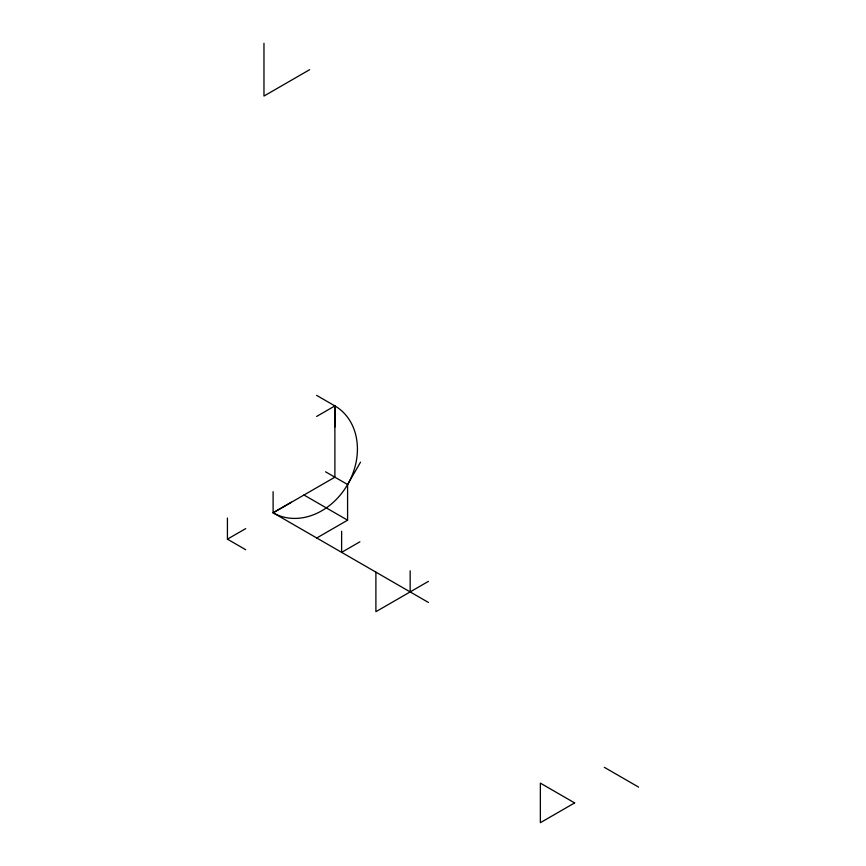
<?xml version="1.0" encoding="UTF-8"?>
<svg xmlns="http://www.w3.org/2000/svg" width="866" height="866" viewBox="0 0 866 866"><rect width="100%" height="100%" fill="white"/><g stroke="black" fill="none" stroke-linecap="round" stroke-linejoin="round"><path stroke-width="1.3" d="M334.871 427.003L334.893 405.916L316.61 395.361M316.75 537.981L347.591 520.185L347.591 484.57L360.537 462.152M309.649 69.681L263.968 96.05L263.968 43.3M316.599 416.459L334.893 405.916A61.713 50.39 -60 0 1 347.591 484.559A61.713 50.39 -60 0 1 273.115 512.78L273.104 491.682M227.422 518.063L227.422 539.161L245.695 528.617M428.432 602.465L273.104 512.791L291.377 502.237M273.104 512.791L334.893 477.188L334.893 405.916M359.91 541.802L341.626 552.346L341.626 531.248M428.432 581.367L375.898 611.699L375.898 572.134M325.551 471.797L347.612 484.527M303.944 494.984L347.591 520.185M227.422 539.161L245.695 549.715M604.316 767.308L638.578 787.097M410.159 570.813L410.159 591.911M574.623 802.923L540.362 822.7L540.362 783.135L574.623 802.923"/></g></svg>
